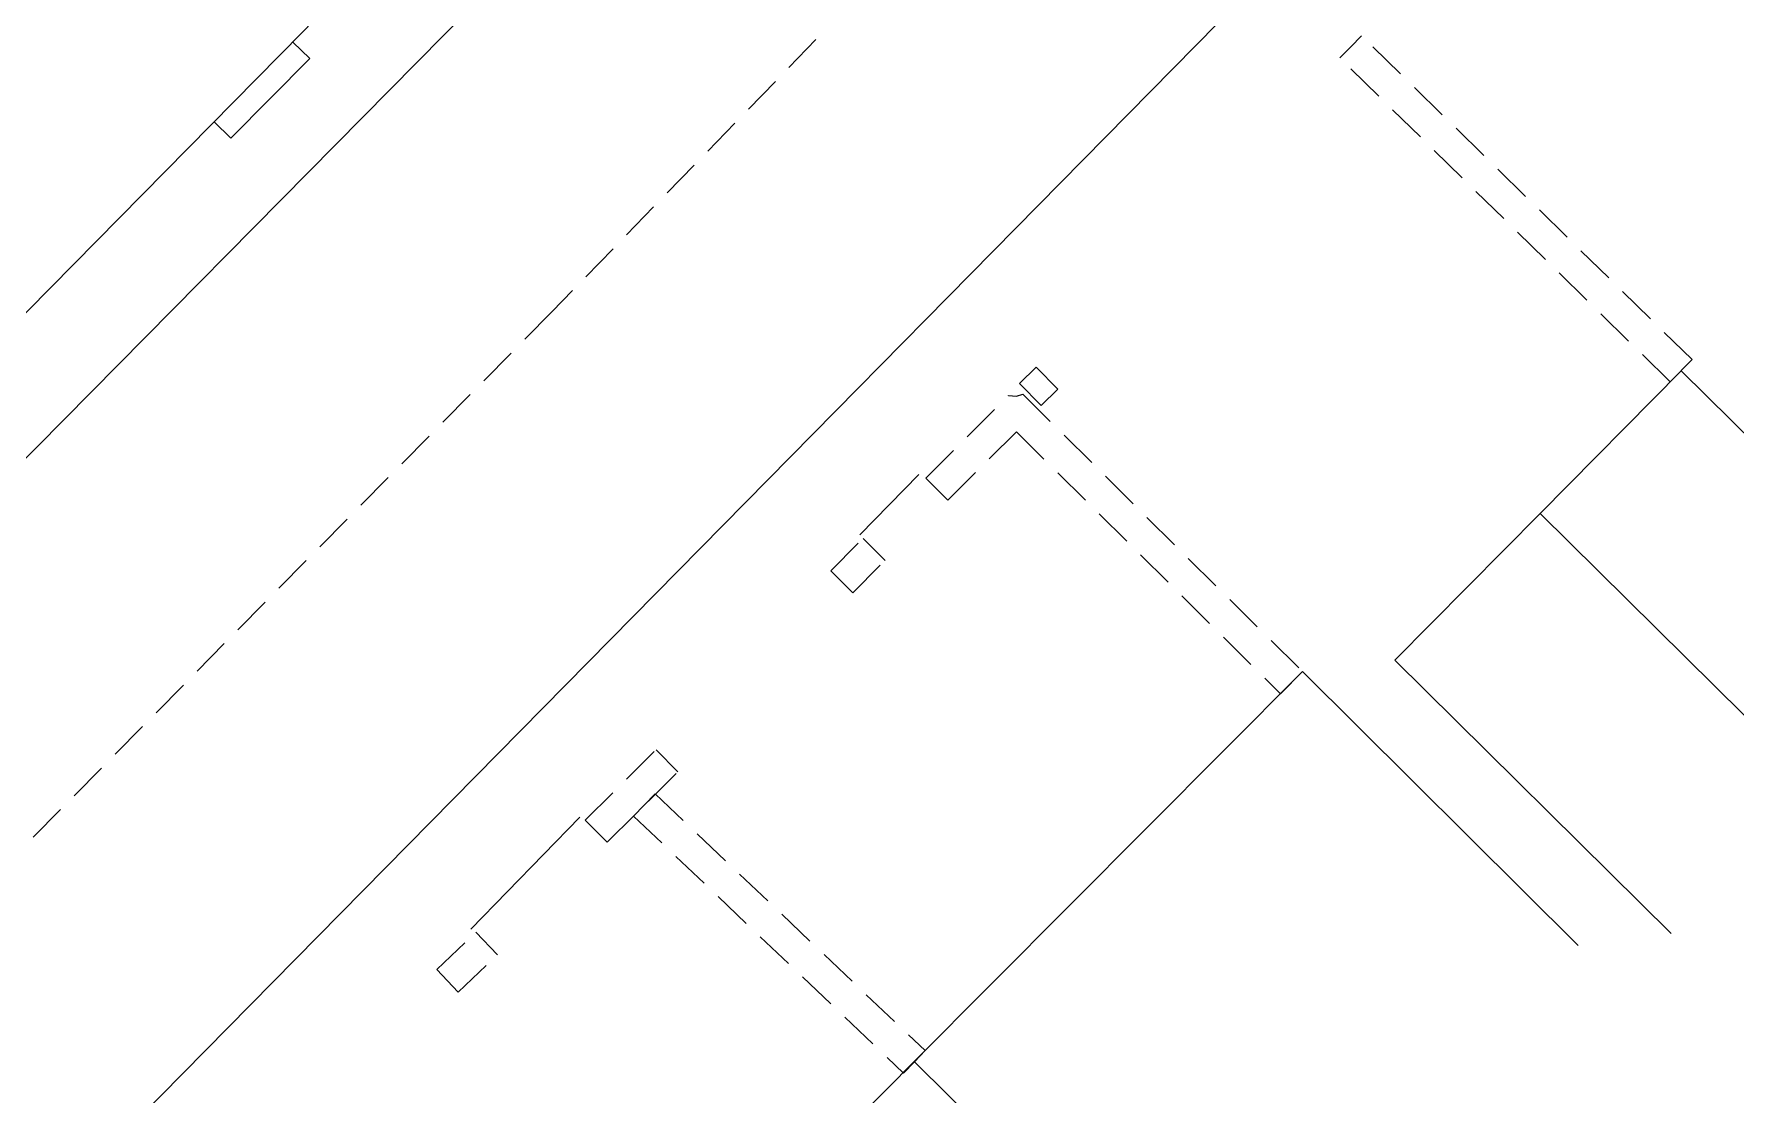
# Model space of a CAD drawing. Header units: millimetres. Extents: x 133000 to 134000, y 143000 to 144000.
# Drawn here: x 133299.06 to 133320.94, y 143746.61 to 143760.26 of the extents above; entities that cross this region are included whole.
import ezdxf

# ---------------------------------------------------------------- set-up
doc = ezdxf.new("R2010")
doc.units = ezdxf.units.MM
doc.linetypes.add('DASHED', pattern=[0.75, 0.5, -0.25])
for name, color, linetype in [('W0001', 6, 'DASHED'), ('W0008', 7, 'CONTINUOUS'), ('W0100', 7, 'CONTINUOUS'), ('W0105', 7, 'CONTINUOUS'), ('W0112', 1, 'DASHED'), ('W1102', 7, 'CONTINUOUS')]:
    doc.layers.add(name, color=color, linetype=linetype)

msp = doc.modelspace()

# ---------------------------------------------------------------- linework, layer by layer
at = {"layer": 'W0001'}
msp.add_lwpolyline([(133389.322, 143888.003), (133383.15, 143882.026), (133378.674, 143875.413), (133369.116, 143863.47), (133365.053, 143857.63), (133361.076, 143851.038), (133358.18, 143846.159), (133351.298, 143834.346), (133344.542, 143822.232), (133338.082, 143810.222), (133331.396, 143797.477), (133320.876, 143777.398), (133316.262, 143768.869), (133313.292, 143764.498), (133305.722, 143756.688), (133295.024, 143745.842), (133282.753, 143733.479)], dxfattribs=at)
at = {"layer": 'W0008'}
for points in [[(133343.336, 143827.729), (133340.281, 143821.93), (133337.123, 143815.95), (133333.688, 143809.472), (133330.02, 143802.603), (133326.133, 143794.992), (133324.229, 143791.335), (133322.313, 143787.684), (133320.03, 143783.303), (133317.085, 143777.691), (133314.843, 143773.42), (133313.182, 143770.585), (133312.098, 143768.853), (133311.474, 143767.922), (133310.477, 143766.647), (133308.869, 143764.846), (133293.861, 143749.642), (133289.975, 143745.731), (133286.355, 143742.123), (133283.323, 143739.044), (133280.205, 143735.89)], [(133343.576, 143813.071), (133340.673, 143807.567), (133338.368, 143803.159), (133336.479, 143799.484), (133331.006, 143789.12), (133325.323, 143778.341), (133321.957, 143771.959), (133319.532, 143767.464), (133317.992, 143764.944), (133316.92, 143763.282), (133316.66, 143762.981), (133315.442, 143761.585), (133294.028, 143739.836), (133289.505, 143735.282), (133285.301, 143731.068)]]:
    msp.add_lwpolyline(points, dxfattribs=at)
at = {"layer": 'W0100'}
for points in [[(133314.148, 143788.711), (133318.757, 143786.773), (133316.634, 143781.724), (133314.574, 143776.689), (133312.372, 143771.859), (133309.465, 143767.519), (133309.456, 143767.51), (133306.119, 143764.012), (133302.513, 143760.282), (133298.095, 143755.804), (133293.575, 143751.219), (133290.739, 143748.365), (133286.756, 143744.335), (133283.87, 143741.622), (133280.313, 143738.115)], [(133320.113, 143748.688), (133316.559, 143752.205), (133318.425, 143754.091), (133320.238, 143755.926), (133323.796, 143752.413)], [(133305.429, 143742.026), (133310.379, 143747.039), (133315.371, 143752.058), (133318.916, 143748.532), (133318.916, 143748.532), (133318.916, 143748.532), (133318.916, 143748.532), (133318.916, 143748.532), (133318.916, 143748.532), (133318.916, 143748.532), (133318.916, 143748.532), (133318.916, 143748.532), (133318.916, 143748.532), (133318.916, 143748.532), (133318.916, 143748.532), (133318.916, 143748.532), (133318.916, 143748.532), (133318.916, 143748.532), (133318.916, 143748.532), (133318.916, 143748.532), (133318.916, 143748.532), (133318.916, 143748.532), (133318.916, 143748.532), (133318.916, 143748.532), (133318.916, 143748.532), (133318.916, 143748.532), (133318.916, 143748.532), (133318.916, 143748.532), (133318.916, 143748.532), (133318.916, 143748.532), (133318.916, 143748.532), (133318.916, 143748.532), (133318.916, 143748.532), (133318.916, 143748.532), (133318.916, 143748.532), (133318.916, 143748.532), (133318.916, 143748.532), (133318.916, 143748.532), (133318.916, 143748.532), (133318.916, 143748.532), (133318.916, 143748.532), (133318.916, 143748.532), (133318.916, 143748.532), (133318.916, 143748.532), (133318.916, 143748.532), (133318.916, 143748.532), (133318.916, 143748.532), (133318.916, 143748.532), (133318.916, 143748.532), (133318.916, 143748.532), (133318.916, 143748.532), (133318.916, 143748.532), (133318.916, 143748.532), (133318.916, 143748.532), (133318.916, 143748.532), (133318.916, 143748.532), (133318.916, 143748.532), (133318.916, 143748.532), (133318.916, 143748.532), (133318.916, 143748.532), (133318.916, 143748.532), (133318.916, 143748.532), (133318.916, 143748.532), (133318.916, 143748.532), (133318.916, 143748.532), (133318.916, 143748.532), (133318.916, 143748.532), (133318.916, 143748.532), (133318.916, 143748.532), (133318.916, 143748.532), (133318.916, 143748.532), (133318.916, 143748.532), (133318.916, 143748.532), (133318.916, 143748.532), (133318.916, 143748.532), (133318.916, 143748.532), (133318.916, 143748.532), (133318.916, 143748.532), (133318.916, 143748.532), (133318.916, 143748.532), (133318.916, 143748.532), (133318.916, 143748.532), (133318.916, 143748.532), (133318.916, 143748.532), (133318.916, 143748.532), (133318.916, 143748.532), (133318.916, 143748.532), (133318.916, 143748.532), (133318.916, 143748.532), (133318.916, 143748.532), (133318.916, 143748.532), (133318.916, 143748.532), (133318.916, 143748.532), (133318.916, 143748.532), (133318.916, 143748.532), (133318.916, 143748.532), (133318.916, 143748.532), (133318.916, 143748.532), (133318.916, 143748.532), (133318.916, 143748.532), (133318.916, 143748.532), (133318.916, 143748.532), (133318.916, 143748.532), (133318.916, 143748.532), (133318.916, 143748.532), (133318.916, 143748.532), (133318.916, 143748.532), (133318.916, 143748.532), (133318.916, 143748.532), (133318.916, 143748.532), (133318.916, 143748.532), (133318.916, 143748.532), (133318.916, 143748.532), (133318.916, 143748.532)]]:
    msp.add_lwpolyline(points, dxfattribs=at)
at = {"layer": 'W0105'}
for p, q in [((133302.389, 143760.157), (133302.606, 143759.943)), ((133302.606, 143759.943), (133301.593, 143758.919)), ((133301.378, 143759.131), (133301.593, 143758.919)), ((133309.679, 143753.817), (133310.438, 143754.591)), ((133304.678, 143748.741), (133306.081, 143750.182))]:
    msp.add_line(p, q, dxfattribs=at)
at = {"layer": 'W0112'}
for points in [[(133320.38, 143756.071), (133316.131, 143760.238), (133315.991, 143760.095), (133315.991, 143760.095), (133315.991, 143760.095), (133315.991, 143760.095), (133315.991, 143760.095), (133315.991, 143760.095), (133315.991, 143760.095), (133315.991, 143760.095), (133315.991, 143760.095), (133315.991, 143760.095), (133315.991, 143760.095), (133315.991, 143760.095), (133315.991, 143760.095), (133315.991, 143760.095), (133315.991, 143760.095), (133315.991, 143760.095), (133315.991, 143760.095), (133315.991, 143760.095), (133315.991, 143760.095), (133315.991, 143760.095), (133315.991, 143760.095), (133315.991, 143760.095), (133315.991, 143760.095), (133315.991, 143760.095), (133315.991, 143760.095), (133315.991, 143760.095), (133315.991, 143760.095), (133315.991, 143760.095), (133315.991, 143760.095), (133315.991, 143760.095), (133315.991, 143760.095), (133315.991, 143760.095), (133315.991, 143760.095), (133315.991, 143760.095), (133315.991, 143760.095), (133315.991, 143760.095), (133315.991, 143760.095), (133315.991, 143760.095), (133315.991, 143760.095), (133315.991, 143760.095), (133315.991, 143760.095), (133315.991, 143760.095), (133315.991, 143760.095), (133315.991, 143760.095), (133315.991, 143760.095), (133315.991, 143760.095), (133315.991, 143760.095), (133315.991, 143760.095), (133315.991, 143760.095), (133315.991, 143760.095), (133315.991, 143760.095), (133315.991, 143760.095), (133315.991, 143760.095), (133315.991, 143760.095), (133315.991, 143760.095), (133315.991, 143760.095), (133315.991, 143760.095), (133315.991, 143760.095), (133315.991, 143760.095), (133315.991, 143760.095), (133315.991, 143760.095), (133315.991, 143760.095), (133315.991, 143760.095), (133315.991, 143760.095), (133315.991, 143760.095), (133315.991, 143760.095), (133315.991, 143760.095), (133315.991, 143760.095), (133315.991, 143760.095), (133315.991, 143760.095), (133315.991, 143760.095), (133315.991, 143760.095), (133315.991, 143760.095), (133315.991, 143760.095), (133315.991, 143760.095), (133315.991, 143760.095), (133315.991, 143760.095), (133315.991, 143760.095), (133315.991, 143760.095), (133315.991, 143760.095), (133315.991, 143760.095), (133315.991, 143760.095), (133315.991, 143760.095), (133315.991, 143760.095), (133315.991, 143760.095), (133315.991, 143760.095), (133315.991, 143760.095), (133315.991, 143760.095), (133315.991, 143760.095), (133315.991, 143760.095), (133315.991, 143760.095), (133315.991, 143760.095), (133315.991, 143760.095), (133315.991, 143760.095), (133315.991, 143760.095), (133315.991, 143760.095), (133315.991, 143760.095), (133315.991, 143760.095), (133315.991, 143760.095), (133315.991, 143760.095), (133315.991, 143760.095), (133315.991, 143760.095), (133315.991, 143760.095), (133315.991, 143760.095), (133315.991, 143760.095), (133315.991, 143760.095), (133315.991, 143760.095), (133315.991, 143760.095), (133315.991, 143760.095), (133315.991, 143760.095), (133315.991, 143760.095), (133315.991, 143760.095), (133315.991, 143760.095), (133315.991, 143760.095), (133315.991, 143760.095), (133315.991, 143760.095), (133315.991, 143760.095), (133315.991, 143760.095)], [(133320.38, 143756.071), (133320.1, 143755.785), (133315.851, 143759.952), (133315.991, 143760.095), (133315.991, 143760.095), (133315.991, 143760.095), (133315.991, 143760.095), (133315.991, 143760.095), (133315.991, 143760.095), (133315.991, 143760.095), (133315.991, 143760.095), (133315.991, 143760.095), (133315.991, 143760.095), (133315.991, 143760.095), (133315.991, 143760.095), (133315.991, 143760.095), (133315.991, 143760.095), (133315.991, 143760.095), (133315.991, 143760.095), (133315.991, 143760.095), (133315.991, 143760.095), (133315.991, 143760.095), (133315.991, 143760.095), (133315.991, 143760.095), (133315.991, 143760.095), (133315.991, 143760.095), (133315.991, 143760.095), (133315.991, 143760.095), (133315.991, 143760.095), (133315.991, 143760.095), (133315.991, 143760.095), (133315.991, 143760.095), (133315.991, 143760.095), (133315.991, 143760.095), (133315.991, 143760.095), (133315.991, 143760.095), (133315.991, 143760.095), (133315.991, 143760.095), (133315.991, 143760.095), (133315.991, 143760.095), (133315.991, 143760.095), (133315.991, 143760.095), (133315.991, 143760.095), (133315.991, 143760.095), (133315.991, 143760.095), (133315.991, 143760.095), (133315.991, 143760.095), (133315.991, 143760.095), (133315.991, 143760.095), (133315.991, 143760.095), (133315.991, 143760.095), (133315.991, 143760.095), (133315.991, 143760.095), (133315.991, 143760.095), (133315.991, 143760.095), (133315.991, 143760.095), (133315.991, 143760.095), (133315.991, 143760.095), (133315.991, 143760.095), (133315.991, 143760.095), (133315.991, 143760.095), (133315.991, 143760.095), (133315.991, 143760.095), (133315.991, 143760.095), (133315.991, 143760.095), (133315.991, 143760.095), (133315.991, 143760.095), (133315.991, 143760.095), (133315.991, 143760.095), (133315.991, 143760.095), (133315.991, 143760.095), (133315.991, 143760.095), (133315.991, 143760.095), (133315.991, 143760.095), (133315.991, 143760.095), (133315.991, 143760.095), (133315.991, 143760.095), (133315.991, 143760.095), (133315.991, 143760.095), (133315.991, 143760.095), (133315.991, 143760.095), (133315.991, 143760.095), (133315.991, 143760.095), (133315.991, 143760.095), (133315.991, 143760.095), (133315.991, 143760.095), (133315.991, 143760.095), (133315.991, 143760.095), (133315.991, 143760.095), (133315.991, 143760.095), (133315.991, 143760.095), (133315.991, 143760.095), (133315.991, 143760.095), (133315.991, 143760.095), (133315.991, 143760.095), (133315.991, 143760.095), (133315.991, 143760.095), (133315.991, 143760.095), (133315.991, 143760.095), (133315.991, 143760.095), (133315.991, 143760.095), (133315.991, 143760.095), (133315.991, 143760.095), (133315.991, 143760.095), (133315.991, 143760.095), (133315.991, 143760.095), (133315.991, 143760.095), (133315.991, 143760.095), (133315.991, 143760.095), (133315.991, 143760.095), (133315.991, 143760.095), (133315.991, 143760.095), (133315.991, 143760.095), (133315.991, 143760.095), (133315.991, 143760.095), (133315.991, 143760.095), (133315.991, 143760.095), (133315.991, 143760.095), (133315.991, 143760.095), (133315.991, 143760.095)], [(133311.732, 143755.763), (133312.013, 143755.479), (133312.227, 143755.691), (133311.946, 143755.975), (133311.946, 143755.975), (133311.946, 143755.975), (133311.946, 143755.975), (133311.946, 143755.975), (133311.946, 143755.975), (133311.946, 143755.975), (133311.946, 143755.975), (133311.946, 143755.975), (133311.946, 143755.975), (133311.946, 143755.975), (133311.946, 143755.975), (133311.946, 143755.975), (133311.946, 143755.975), (133311.946, 143755.975), (133311.946, 143755.975), (133311.946, 143755.975), (133311.946, 143755.975), (133311.946, 143755.975), (133311.946, 143755.975), (133311.946, 143755.975), (133311.946, 143755.975), (133311.946, 143755.975), (133311.946, 143755.975), (133311.946, 143755.975), (133311.946, 143755.975), (133311.946, 143755.975), (133311.946, 143755.975), (133311.946, 143755.975), (133311.946, 143755.975), (133311.946, 143755.975), (133311.946, 143755.975), (133311.946, 143755.975), (133311.946, 143755.975), (133311.946, 143755.975), (133311.946, 143755.975), (133311.946, 143755.975), (133311.946, 143755.975), (133311.946, 143755.975), (133311.946, 143755.975), (133311.946, 143755.975), (133311.946, 143755.975), (133311.946, 143755.975), (133311.946, 143755.975), (133311.946, 143755.975), (133311.946, 143755.975), (133311.946, 143755.975), (133311.946, 143755.975), (133311.946, 143755.975), (133311.946, 143755.975), (133311.946, 143755.975), (133311.946, 143755.975), (133311.946, 143755.975), (133311.946, 143755.975), (133311.946, 143755.975), (133311.946, 143755.975), (133311.946, 143755.975), (133311.946, 143755.975), (133311.946, 143755.975), (133311.946, 143755.975), (133311.946, 143755.975), (133311.946, 143755.975), (133311.946, 143755.975), (133311.946, 143755.975), (133311.946, 143755.975), (133311.946, 143755.975), (133311.946, 143755.975), (133311.946, 143755.975), (133311.946, 143755.975), (133311.946, 143755.975), (133311.946, 143755.975), (133311.946, 143755.975), (133311.946, 143755.975), (133311.946, 143755.975), (133311.946, 143755.975), (133311.946, 143755.975), (133311.946, 143755.975), (133311.946, 143755.975), (133311.946, 143755.975), (133311.946, 143755.975), (133311.946, 143755.975), (133311.946, 143755.975), (133311.946, 143755.975), (133311.946, 143755.975), (133311.946, 143755.975), (133311.946, 143755.975), (133311.946, 143755.975), (133311.946, 143755.975), (133311.946, 143755.975), (133311.946, 143755.975), (133311.946, 143755.975), (133311.946, 143755.975), (133311.946, 143755.975), (133311.946, 143755.975), (133311.946, 143755.975), (133311.946, 143755.975), (133311.946, 143755.975), (133311.946, 143755.975), (133311.946, 143755.975), (133311.946, 143755.975), (133311.946, 143755.975), (133311.946, 143755.975), (133311.946, 143755.975), (133311.946, 143755.975), (133311.946, 143755.975), (133311.946, 143755.975), (133311.946, 143755.975), (133311.946, 143755.975), (133311.946, 143755.975), (133311.946, 143755.975), (133311.946, 143755.975), (133311.946, 143755.975), (133311.946, 143755.975), (133311.946, 143755.975), (133311.946, 143755.975), (133311.946, 143755.975), (133311.946, 143755.975)], [(133311.732, 143755.763), (133311.946, 143755.975), (133311.946, 143755.975), (133311.946, 143755.975), (133311.946, 143755.975), (133311.946, 143755.975), (133311.946, 143755.975), (133311.946, 143755.975), (133311.946, 143755.975), (133311.946, 143755.975), (133311.946, 143755.975), (133311.946, 143755.975), (133311.946, 143755.975), (133311.946, 143755.975), (133311.946, 143755.975), (133311.946, 143755.975), (133311.946, 143755.975), (133311.946, 143755.975), (133311.946, 143755.975), (133311.946, 143755.975), (133311.946, 143755.975), (133311.946, 143755.975), (133311.946, 143755.975), (133311.946, 143755.975), (133311.946, 143755.975), (133311.946, 143755.975), (133311.946, 143755.975), (133311.946, 143755.975), (133311.946, 143755.975), (133311.946, 143755.975), (133311.946, 143755.975), (133311.946, 143755.975), (133311.946, 143755.975), (133311.946, 143755.975), (133311.946, 143755.975), (133311.946, 143755.975), (133311.946, 143755.975), (133311.946, 143755.975), (133311.946, 143755.975), (133311.946, 143755.975), (133311.946, 143755.975), (133311.946, 143755.975), (133311.946, 143755.975), (133311.946, 143755.975), (133311.946, 143755.975), (133311.946, 143755.975), (133311.946, 143755.975), (133311.946, 143755.975), (133311.946, 143755.975), (133311.946, 143755.975), (133311.946, 143755.975), (133311.946, 143755.975), (133311.946, 143755.975), (133311.946, 143755.975), (133311.946, 143755.975), (133311.946, 143755.975), (133311.946, 143755.975), (133311.946, 143755.975), (133311.946, 143755.975), (133311.946, 143755.975), (133311.946, 143755.975), (133311.946, 143755.975), (133311.946, 143755.975), (133311.946, 143755.975), (133311.946, 143755.975), (133311.946, 143755.975), (133311.946, 143755.975), (133311.946, 143755.975), (133311.946, 143755.975), (133311.946, 143755.975), (133311.946, 143755.975), (133311.946, 143755.975), (133311.946, 143755.975), (133311.946, 143755.975), (133311.946, 143755.975), (133311.946, 143755.975), (133311.946, 143755.975), (133311.946, 143755.975), (133311.946, 143755.975), (133311.946, 143755.975), (133311.946, 143755.975), (133311.946, 143755.975), (133311.946, 143755.975), (133311.946, 143755.975), (133311.946, 143755.975), (133311.946, 143755.975), (133311.946, 143755.975), (133311.946, 143755.975), (133311.946, 143755.975), (133311.946, 143755.975), (133311.946, 143755.975), (133311.946, 143755.975), (133311.946, 143755.975), (133311.946, 143755.975), (133311.946, 143755.975), (133311.946, 143755.975), (133311.946, 143755.975), (133311.946, 143755.975), (133311.946, 143755.975), (133311.946, 143755.975), (133311.946, 143755.975), (133311.946, 143755.975), (133311.946, 143755.975), (133311.946, 143755.975), (133311.946, 143755.975), (133311.946, 143755.975), (133311.946, 143755.975), (133311.946, 143755.975), (133311.946, 143755.975), (133311.946, 143755.975), (133311.946, 143755.975), (133311.946, 143755.975), (133311.946, 143755.975), (133311.946, 143755.975), (133311.946, 143755.975), (133311.946, 143755.975), (133311.946, 143755.975), (133311.946, 143755.975), (133311.946, 143755.975), (133311.946, 143755.975)], [(133310.529, 143754.546), (133311.591, 143755.608), (133311.695, 143755.601), (133311.774, 143755.626), (133315.371, 143752.056), (133315.371, 143752.056), (133315.371, 143752.056), (133315.371, 143752.056), (133315.371, 143752.056), (133315.371, 143752.056), (133315.371, 143752.056), (133315.371, 143752.056), (133315.371, 143752.056), (133315.371, 143752.056), (133315.371, 143752.056), (133315.371, 143752.056), (133315.371, 143752.056), (133315.371, 143752.056), (133315.371, 143752.056), (133315.371, 143752.056), (133315.371, 143752.056), (133315.371, 143752.056), (133315.371, 143752.056), (133315.371, 143752.056), (133315.371, 143752.056), (133315.371, 143752.056), (133315.371, 143752.056), (133315.371, 143752.056), (133315.371, 143752.056), (133315.371, 143752.056), (133315.371, 143752.056), (133315.371, 143752.056), (133315.371, 143752.056), (133315.371, 143752.056), (133315.371, 143752.056), (133315.371, 143752.056), (133315.371, 143752.056), (133315.371, 143752.056), (133315.371, 143752.056), (133315.371, 143752.056), (133315.371, 143752.056), (133315.371, 143752.056), (133315.371, 143752.056), (133315.371, 143752.056), (133315.371, 143752.056), (133315.371, 143752.056), (133315.371, 143752.056), (133315.371, 143752.056), (133315.371, 143752.056), (133315.371, 143752.056), (133315.371, 143752.056), (133315.371, 143752.056), (133315.371, 143752.056), (133315.371, 143752.056), (133315.371, 143752.056), (133315.371, 143752.056), (133315.371, 143752.056), (133315.371, 143752.056), (133315.371, 143752.056), (133315.371, 143752.056), (133315.371, 143752.056), (133315.371, 143752.056), (133315.371, 143752.056), (133315.371, 143752.056), (133315.371, 143752.056), (133315.371, 143752.056), (133315.371, 143752.056), (133315.371, 143752.056), (133315.371, 143752.056), (133315.371, 143752.056), (133315.371, 143752.056), (133315.371, 143752.056), (133315.371, 143752.056), (133315.371, 143752.056), (133315.371, 143752.056), (133315.371, 143752.056), (133315.371, 143752.056), (133315.371, 143752.056), (133315.371, 143752.056), (133315.371, 143752.056), (133315.371, 143752.056), (133315.371, 143752.056), (133315.371, 143752.056), (133315.371, 143752.056), (133315.371, 143752.056), (133315.371, 143752.056), (133315.371, 143752.056), (133315.371, 143752.056), (133315.371, 143752.056), (133315.371, 143752.056), (133315.371, 143752.056), (133315.371, 143752.056), (133315.371, 143752.056), (133315.371, 143752.056), (133315.371, 143752.056), (133315.371, 143752.056), (133315.371, 143752.056), (133315.371, 143752.056), (133315.371, 143752.056), (133315.371, 143752.056), (133315.371, 143752.056), (133315.371, 143752.056), (133315.371, 143752.056), (133315.371, 143752.056), (133315.371, 143752.056), (133315.371, 143752.056), (133315.371, 143752.056), (133315.371, 143752.056), (133315.371, 143752.056), (133315.371, 143752.056), (133315.371, 143752.056), (133315.371, 143752.056), (133315.371, 143752.056), (133315.371, 143752.056), (133315.371, 143752.056), (133315.371, 143752.056), (133315.371, 143752.056), (133315.371, 143752.056), (133315.371, 143752.056), (133315.371, 143752.056)], [(133310.529, 143754.546), (133310.812, 143754.263), (133311.692, 143755.143), (133315.089, 143751.772), (133315.371, 143752.056), (133315.371, 143752.056), (133315.371, 143752.056), (133315.371, 143752.056), (133315.371, 143752.056), (133315.371, 143752.056), (133315.371, 143752.056), (133315.371, 143752.056), (133315.371, 143752.056), (133315.371, 143752.056), (133315.371, 143752.056), (133315.371, 143752.056), (133315.371, 143752.056), (133315.371, 143752.056), (133315.371, 143752.056), (133315.371, 143752.056), (133315.371, 143752.056), (133315.371, 143752.056), (133315.371, 143752.056), (133315.371, 143752.056), (133315.371, 143752.056), (133315.371, 143752.056), (133315.371, 143752.056), (133315.371, 143752.056), (133315.371, 143752.056), (133315.371, 143752.056), (133315.371, 143752.056), (133315.371, 143752.056), (133315.371, 143752.056), (133315.371, 143752.056), (133315.371, 143752.056), (133315.371, 143752.056), (133315.371, 143752.056), (133315.371, 143752.056), (133315.371, 143752.056), (133315.371, 143752.056), (133315.371, 143752.056), (133315.371, 143752.056), (133315.371, 143752.056), (133315.371, 143752.056), (133315.371, 143752.056), (133315.371, 143752.056), (133315.371, 143752.056), (133315.371, 143752.056), (133315.371, 143752.056), (133315.371, 143752.056), (133315.371, 143752.056), (133315.371, 143752.056), (133315.371, 143752.056), (133315.371, 143752.056), (133315.371, 143752.056), (133315.371, 143752.056), (133315.371, 143752.056), (133315.371, 143752.056), (133315.371, 143752.056), (133315.371, 143752.056), (133315.371, 143752.056), (133315.371, 143752.056), (133315.371, 143752.056), (133315.371, 143752.056), (133315.371, 143752.056), (133315.371, 143752.056), (133315.371, 143752.056), (133315.371, 143752.056), (133315.371, 143752.056), (133315.371, 143752.056), (133315.371, 143752.056), (133315.371, 143752.056), (133315.371, 143752.056), (133315.371, 143752.056), (133315.371, 143752.056), (133315.371, 143752.056), (133315.371, 143752.056), (133315.371, 143752.056), (133315.371, 143752.056), (133315.371, 143752.056), (133315.371, 143752.056), (133315.371, 143752.056), (133315.371, 143752.056), (133315.371, 143752.056), (133315.371, 143752.056), (133315.371, 143752.056), (133315.371, 143752.056), (133315.371, 143752.056), (133315.371, 143752.056), (133315.371, 143752.056), (133315.371, 143752.056), (133315.371, 143752.056), (133315.371, 143752.056), (133315.371, 143752.056), (133315.371, 143752.056), (133315.371, 143752.056), (133315.371, 143752.056), (133315.371, 143752.056), (133315.371, 143752.056), (133315.371, 143752.056), (133315.371, 143752.056), (133315.371, 143752.056), (133315.371, 143752.056), (133315.371, 143752.056), (133315.371, 143752.056), (133315.371, 143752.056), (133315.371, 143752.056), (133315.371, 143752.056), (133315.371, 143752.056), (133315.371, 143752.056), (133315.371, 143752.056), (133315.371, 143752.056), (133315.371, 143752.056), (133315.371, 143752.056), (133315.371, 143752.056), (133315.371, 143752.056), (133315.371, 143752.056), (133315.371, 143752.056), (133315.371, 143752.056), (133315.371, 143752.056)], [(133309.307, 143753.353), (133309.59, 143753.071), (133310.005, 143753.488), (133309.722, 143753.77), (133309.722, 143753.77), (133309.722, 143753.77), (133309.722, 143753.77), (133309.722, 143753.77), (133309.722, 143753.77), (133309.722, 143753.77), (133309.722, 143753.77), (133309.722, 143753.77), (133309.722, 143753.77), (133309.722, 143753.77), (133309.722, 143753.77), (133309.722, 143753.77), (133309.722, 143753.77), (133309.722, 143753.77), (133309.722, 143753.77), (133309.722, 143753.77), (133309.722, 143753.77), (133309.722, 143753.77), (133309.722, 143753.77), (133309.722, 143753.77), (133309.722, 143753.77), (133309.722, 143753.77), (133309.722, 143753.77), (133309.722, 143753.77), (133309.722, 143753.77), (133309.722, 143753.77), (133309.722, 143753.77), (133309.722, 143753.77), (133309.722, 143753.77), (133309.722, 143753.77), (133309.722, 143753.77), (133309.722, 143753.77), (133309.722, 143753.77), (133309.722, 143753.77), (133309.722, 143753.77), (133309.722, 143753.77), (133309.722, 143753.77), (133309.722, 143753.77), (133309.722, 143753.77), (133309.722, 143753.77), (133309.722, 143753.77), (133309.722, 143753.77), (133309.722, 143753.77), (133309.722, 143753.77), (133309.722, 143753.77), (133309.722, 143753.77), (133309.722, 143753.77), (133309.722, 143753.77), (133309.722, 143753.77), (133309.722, 143753.77), (133309.722, 143753.77), (133309.722, 143753.77), (133309.722, 143753.77), (133309.722, 143753.77), (133309.722, 143753.77), (133309.722, 143753.77), (133309.722, 143753.77), (133309.722, 143753.77), (133309.722, 143753.77), (133309.722, 143753.77), (133309.722, 143753.77), (133309.722, 143753.77), (133309.722, 143753.77), (133309.722, 143753.77), (133309.722, 143753.77), (133309.722, 143753.77), (133309.722, 143753.77), (133309.722, 143753.77), (133309.722, 143753.77), (133309.722, 143753.77), (133309.722, 143753.77), (133309.722, 143753.77), (133309.722, 143753.77), (133309.722, 143753.77), (133309.722, 143753.77), (133309.722, 143753.77), (133309.722, 143753.77), (133309.722, 143753.77), (133309.722, 143753.77), (133309.722, 143753.77), (133309.722, 143753.77), (133309.722, 143753.77), (133309.722, 143753.77), (133309.722, 143753.77), (133309.722, 143753.77), (133309.722, 143753.77), (133309.722, 143753.77), (133309.722, 143753.77), (133309.722, 143753.77), (133309.722, 143753.77), (133309.722, 143753.77), (133309.722, 143753.77), (133309.722, 143753.77), (133309.722, 143753.77), (133309.722, 143753.77), (133309.722, 143753.77), (133309.722, 143753.77), (133309.722, 143753.77), (133309.722, 143753.77), (133309.722, 143753.77), (133309.722, 143753.77), (133309.722, 143753.77), (133309.722, 143753.77), (133309.722, 143753.77), (133309.722, 143753.77), (133309.722, 143753.77), (133309.722, 143753.77), (133309.722, 143753.77), (133309.722, 143753.77), (133309.722, 143753.77), (133309.722, 143753.77), (133309.722, 143753.77), (133309.722, 143753.77), (133309.722, 143753.77), (133309.722, 143753.77), (133309.722, 143753.77)], [(133309.307, 143753.353), (133309.722, 143753.77), (133309.722, 143753.77), (133309.722, 143753.77), (133309.722, 143753.77), (133309.722, 143753.77), (133309.722, 143753.77), (133309.722, 143753.77), (133309.722, 143753.77), (133309.722, 143753.77), (133309.722, 143753.77), (133309.722, 143753.77), (133309.722, 143753.77), (133309.722, 143753.77), (133309.722, 143753.77), (133309.722, 143753.77), (133309.722, 143753.77), (133309.722, 143753.77), (133309.722, 143753.77), (133309.722, 143753.77), (133309.722, 143753.77), (133309.722, 143753.77), (133309.722, 143753.77), (133309.722, 143753.77), (133309.722, 143753.77), (133309.722, 143753.77), (133309.722, 143753.77), (133309.722, 143753.77), (133309.722, 143753.77), (133309.722, 143753.77), (133309.722, 143753.77), (133309.722, 143753.77), (133309.722, 143753.77), (133309.722, 143753.77), (133309.722, 143753.77), (133309.722, 143753.77), (133309.722, 143753.77), (133309.722, 143753.77), (133309.722, 143753.77), (133309.722, 143753.77), (133309.722, 143753.77), (133309.722, 143753.77), (133309.722, 143753.77), (133309.722, 143753.77), (133309.722, 143753.77), (133309.722, 143753.77), (133309.722, 143753.77), (133309.722, 143753.77), (133309.722, 143753.77), (133309.722, 143753.77), (133309.722, 143753.77), (133309.722, 143753.77), (133309.722, 143753.77), (133309.722, 143753.77), (133309.722, 143753.77), (133309.722, 143753.77), (133309.722, 143753.77), (133309.722, 143753.77), (133309.722, 143753.77), (133309.722, 143753.77), (133309.722, 143753.77), (133309.722, 143753.77), (133309.722, 143753.77), (133309.722, 143753.77), (133309.722, 143753.77), (133309.722, 143753.77), (133309.722, 143753.77), (133309.722, 143753.77), (133309.722, 143753.77), (133309.722, 143753.77), (133309.722, 143753.77), (133309.722, 143753.77), (133309.722, 143753.77), (133309.722, 143753.77), (133309.722, 143753.77), (133309.722, 143753.77), (133309.722, 143753.77), (133309.722, 143753.77), (133309.722, 143753.77), (133309.722, 143753.77), (133309.722, 143753.77), (133309.722, 143753.77), (133309.722, 143753.77), (133309.722, 143753.77), (133309.722, 143753.77), (133309.722, 143753.77), (133309.722, 143753.77), (133309.722, 143753.77), (133309.722, 143753.77), (133309.722, 143753.77), (133309.722, 143753.77), (133309.722, 143753.77), (133309.722, 143753.77), (133309.722, 143753.77), (133309.722, 143753.77), (133309.722, 143753.77), (133309.722, 143753.77), (133309.722, 143753.77), (133309.722, 143753.77), (133309.722, 143753.77), (133309.722, 143753.77), (133309.722, 143753.77), (133309.722, 143753.77), (133309.722, 143753.77), (133309.722, 143753.77), (133309.722, 143753.77), (133309.722, 143753.77), (133309.722, 143753.77), (133309.722, 143753.77), (133309.722, 143753.77), (133309.722, 143753.77), (133309.722, 143753.77), (133309.722, 143753.77), (133309.722, 143753.77), (133309.722, 143753.77), (133309.722, 143753.77), (133309.722, 143753.77), (133309.722, 143753.77), (133309.722, 143753.77), (133309.722, 143753.77)], [(133306.148, 143750.145), (133306.431, 143749.862), (133307.341, 143750.769), (133307.059, 143751.052), (133307.059, 143751.052), (133307.059, 143751.052), (133307.059, 143751.052), (133307.059, 143751.052), (133307.059, 143751.052), (133307.059, 143751.052), (133307.059, 143751.052), (133307.059, 143751.052), (133307.059, 143751.052), (133307.059, 143751.052), (133307.059, 143751.052), (133307.059, 143751.052), (133307.059, 143751.052), (133307.059, 143751.052), (133307.059, 143751.052), (133307.059, 143751.052), (133307.059, 143751.052), (133307.059, 143751.052), (133307.059, 143751.052), (133307.059, 143751.052), (133307.059, 143751.052), (133307.059, 143751.052), (133307.059, 143751.052), (133307.059, 143751.052), (133307.059, 143751.052), (133307.059, 143751.052), (133307.059, 143751.052), (133307.059, 143751.052), (133307.059, 143751.052), (133307.059, 143751.052), (133307.059, 143751.052), (133307.059, 143751.052), (133307.059, 143751.052), (133307.059, 143751.052), (133307.059, 143751.052), (133307.059, 143751.052), (133307.059, 143751.052), (133307.059, 143751.052), (133307.059, 143751.052), (133307.059, 143751.052), (133307.059, 143751.052), (133307.059, 143751.052), (133307.059, 143751.052), (133307.059, 143751.052), (133307.059, 143751.052), (133307.059, 143751.052), (133307.059, 143751.052), (133307.059, 143751.052), (133307.059, 143751.052), (133307.059, 143751.052), (133307.059, 143751.052), (133307.059, 143751.052), (133307.059, 143751.052), (133307.059, 143751.052), (133307.059, 143751.052), (133307.059, 143751.052), (133307.059, 143751.052), (133307.059, 143751.052), (133307.059, 143751.052), (133307.059, 143751.052), (133307.059, 143751.052), (133307.059, 143751.052), (133307.059, 143751.052), (133307.059, 143751.052), (133307.059, 143751.052), (133307.059, 143751.052), (133307.059, 143751.052), (133307.059, 143751.052), (133307.059, 143751.052), (133307.059, 143751.052), (133307.059, 143751.052), (133307.059, 143751.052), (133307.059, 143751.052), (133307.059, 143751.052), (133307.059, 143751.052), (133307.059, 143751.052), (133307.059, 143751.052), (133307.059, 143751.052), (133307.059, 143751.052), (133307.059, 143751.052), (133307.059, 143751.052), (133307.059, 143751.052), (133307.059, 143751.052), (133307.059, 143751.052), (133307.059, 143751.052), (133307.059, 143751.052), (133307.059, 143751.052), (133307.059, 143751.052), (133307.059, 143751.052), (133307.059, 143751.052), (133307.059, 143751.052), (133307.059, 143751.052), (133307.059, 143751.052), (133307.059, 143751.052), (133307.059, 143751.052), (133307.059, 143751.052), (133307.059, 143751.052), (133307.059, 143751.052), (133307.059, 143751.052), (133307.059, 143751.052), (133307.059, 143751.052), (133307.059, 143751.052), (133307.059, 143751.052), (133307.059, 143751.052), (133307.059, 143751.052), (133307.059, 143751.052), (133307.059, 143751.052), (133307.059, 143751.052), (133307.059, 143751.052), (133307.059, 143751.052), (133307.059, 143751.052), (133307.059, 143751.052), (133307.059, 143751.052), (133307.059, 143751.052), (133307.059, 143751.052), (133307.059, 143751.052)], [(133306.148, 143750.145), (133307.059, 143751.052), (133307.059, 143751.052), (133307.059, 143751.052), (133307.059, 143751.052), (133307.059, 143751.052), (133307.059, 143751.052), (133307.059, 143751.052), (133307.059, 143751.052), (133307.059, 143751.052), (133307.059, 143751.052), (133307.059, 143751.052), (133307.059, 143751.052), (133307.059, 143751.052), (133307.059, 143751.052), (133307.059, 143751.052), (133307.059, 143751.052), (133307.059, 143751.052), (133307.059, 143751.052), (133307.059, 143751.052), (133307.059, 143751.052), (133307.059, 143751.052), (133307.059, 143751.052), (133307.059, 143751.052), (133307.059, 143751.052), (133307.059, 143751.052), (133307.059, 143751.052), (133307.059, 143751.052), (133307.059, 143751.052), (133307.059, 143751.052), (133307.059, 143751.052), (133307.059, 143751.052), (133307.059, 143751.052), (133307.059, 143751.052), (133307.059, 143751.052), (133307.059, 143751.052), (133307.059, 143751.052), (133307.059, 143751.052), (133307.059, 143751.052), (133307.059, 143751.052), (133307.059, 143751.052), (133307.059, 143751.052), (133307.059, 143751.052), (133307.059, 143751.052), (133307.059, 143751.052), (133307.059, 143751.052), (133307.059, 143751.052), (133307.059, 143751.052), (133307.059, 143751.052), (133307.059, 143751.052), (133307.059, 143751.052), (133307.059, 143751.052), (133307.059, 143751.052), (133307.059, 143751.052), (133307.059, 143751.052), (133307.059, 143751.052), (133307.059, 143751.052), (133307.059, 143751.052), (133307.059, 143751.052), (133307.059, 143751.052), (133307.059, 143751.052), (133307.059, 143751.052), (133307.059, 143751.052), (133307.059, 143751.052), (133307.059, 143751.052), (133307.059, 143751.052), (133307.059, 143751.052), (133307.059, 143751.052), (133307.059, 143751.052), (133307.059, 143751.052), (133307.059, 143751.052), (133307.059, 143751.052), (133307.059, 143751.052), (133307.059, 143751.052), (133307.059, 143751.052), (133307.059, 143751.052), (133307.059, 143751.052), (133307.059, 143751.052), (133307.059, 143751.052), (133307.059, 143751.052), (133307.059, 143751.052), (133307.059, 143751.052), (133307.059, 143751.052), (133307.059, 143751.052), (133307.059, 143751.052), (133307.059, 143751.052), (133307.059, 143751.052), (133307.059, 143751.052), (133307.059, 143751.052), (133307.059, 143751.052), (133307.059, 143751.052), (133307.059, 143751.052), (133307.059, 143751.052), (133307.059, 143751.052), (133307.059, 143751.052), (133307.059, 143751.052), (133307.059, 143751.052), (133307.059, 143751.052), (133307.059, 143751.052), (133307.059, 143751.052), (133307.059, 143751.052), (133307.059, 143751.052), (133307.059, 143751.052), (133307.059, 143751.052), (133307.059, 143751.052), (133307.059, 143751.052), (133307.059, 143751.052), (133307.059, 143751.052), (133307.059, 143751.052), (133307.059, 143751.052), (133307.059, 143751.052), (133307.059, 143751.052), (133307.059, 143751.052), (133307.059, 143751.052), (133307.059, 143751.052), (133307.059, 143751.052), (133307.059, 143751.052), (133307.059, 143751.052), (133307.059, 143751.052), (133307.059, 143751.052)], [(133306.771, 143750.197), (133307.047, 143750.486), (133310.519, 143747.18), (133310.381, 143747.035), (133310.381, 143747.035), (133310.381, 143747.035), (133310.381, 143747.035), (133310.381, 143747.035), (133310.381, 143747.035), (133310.381, 143747.035), (133310.381, 143747.035), (133310.381, 143747.035), (133310.381, 143747.035), (133310.381, 143747.035), (133310.381, 143747.035), (133310.381, 143747.035), (133310.381, 143747.035), (133310.381, 143747.035), (133310.381, 143747.035), (133310.381, 143747.035), (133310.381, 143747.035), (133310.381, 143747.035), (133310.381, 143747.035), (133310.381, 143747.035), (133310.381, 143747.035), (133310.381, 143747.035), (133310.381, 143747.035), (133310.381, 143747.035), (133310.381, 143747.035), (133310.381, 143747.035), (133310.381, 143747.035), (133310.381, 143747.035), (133310.381, 143747.035), (133310.381, 143747.035), (133310.381, 143747.035), (133310.381, 143747.035), (133310.381, 143747.035), (133310.381, 143747.035), (133310.381, 143747.035), (133310.381, 143747.035), (133310.381, 143747.035), (133310.381, 143747.035), (133310.381, 143747.035), (133310.381, 143747.035), (133310.381, 143747.035), (133310.381, 143747.035), (133310.381, 143747.035), (133310.381, 143747.035), (133310.381, 143747.035), (133310.381, 143747.035), (133310.381, 143747.035), (133310.381, 143747.035), (133310.381, 143747.035), (133310.381, 143747.035), (133310.381, 143747.035), (133310.381, 143747.035), (133310.381, 143747.035), (133310.381, 143747.035), (133310.381, 143747.035), (133310.381, 143747.035), (133310.381, 143747.035), (133310.381, 143747.035), (133310.381, 143747.035), (133310.381, 143747.035), (133310.381, 143747.035), (133310.381, 143747.035), (133310.381, 143747.035), (133310.381, 143747.035), (133310.381, 143747.035), (133310.381, 143747.035), (133310.381, 143747.035), (133310.381, 143747.035), (133310.381, 143747.035), (133310.381, 143747.035), (133310.381, 143747.035), (133310.381, 143747.035), (133310.381, 143747.035), (133310.381, 143747.035), (133310.381, 143747.035), (133310.381, 143747.035), (133310.381, 143747.035), (133310.381, 143747.035), (133310.381, 143747.035), (133310.381, 143747.035), (133310.381, 143747.035), (133310.381, 143747.035), (133310.381, 143747.035), (133310.381, 143747.035), (133310.381, 143747.035), (133310.381, 143747.035), (133310.381, 143747.035), (133310.381, 143747.035), (133310.381, 143747.035), (133310.381, 143747.035), (133310.381, 143747.035), (133310.381, 143747.035), (133310.381, 143747.035), (133310.381, 143747.035), (133310.381, 143747.035), (133310.381, 143747.035), (133310.381, 143747.035), (133310.381, 143747.035), (133310.381, 143747.035), (133310.381, 143747.035), (133310.381, 143747.035), (133310.381, 143747.035), (133310.381, 143747.035), (133310.381, 143747.035), (133310.381, 143747.035), (133310.381, 143747.035), (133310.381, 143747.035), (133310.381, 143747.035), (133310.381, 143747.035), (133310.381, 143747.035), (133310.381, 143747.035), (133310.381, 143747.035), (133310.381, 143747.035), (133310.381, 143747.035), (133310.381, 143747.035), (133310.381, 143747.035)], [(133306.771, 143750.197), (133310.243, 143746.89), (133310.381, 143747.035), (133310.381, 143747.035), (133310.381, 143747.035), (133310.381, 143747.035), (133310.381, 143747.035), (133310.381, 143747.035), (133310.381, 143747.035), (133310.381, 143747.035), (133310.381, 143747.035), (133310.381, 143747.035), (133310.381, 143747.035), (133310.381, 143747.035), (133310.381, 143747.035), (133310.381, 143747.035), (133310.381, 143747.035), (133310.381, 143747.035), (133310.381, 143747.035), (133310.381, 143747.035), (133310.381, 143747.035), (133310.381, 143747.035), (133310.381, 143747.035), (133310.381, 143747.035), (133310.381, 143747.035), (133310.381, 143747.035), (133310.381, 143747.035), (133310.381, 143747.035), (133310.381, 143747.035), (133310.381, 143747.035), (133310.381, 143747.035), (133310.381, 143747.035), (133310.381, 143747.035), (133310.381, 143747.035), (133310.381, 143747.035), (133310.381, 143747.035), (133310.381, 143747.035), (133310.381, 143747.035), (133310.381, 143747.035), (133310.381, 143747.035), (133310.381, 143747.035), (133310.381, 143747.035), (133310.381, 143747.035), (133310.381, 143747.035), (133310.381, 143747.035), (133310.381, 143747.035), (133310.381, 143747.035), (133310.381, 143747.035), (133310.381, 143747.035), (133310.381, 143747.035), (133310.381, 143747.035), (133310.381, 143747.035), (133310.381, 143747.035), (133310.381, 143747.035), (133310.381, 143747.035), (133310.381, 143747.035), (133310.381, 143747.035), (133310.381, 143747.035), (133310.381, 143747.035), (133310.381, 143747.035), (133310.381, 143747.035), (133310.381, 143747.035), (133310.381, 143747.035), (133310.381, 143747.035), (133310.381, 143747.035), (133310.381, 143747.035), (133310.381, 143747.035), (133310.381, 143747.035), (133310.381, 143747.035), (133310.381, 143747.035), (133310.381, 143747.035), (133310.381, 143747.035), (133310.381, 143747.035), (133310.381, 143747.035), (133310.381, 143747.035), (133310.381, 143747.035), (133310.381, 143747.035), (133310.381, 143747.035), (133310.381, 143747.035), (133310.381, 143747.035), (133310.381, 143747.035), (133310.381, 143747.035), (133310.381, 143747.035), (133310.381, 143747.035), (133310.381, 143747.035), (133310.381, 143747.035), (133310.381, 143747.035), (133310.381, 143747.035), (133310.381, 143747.035), (133310.381, 143747.035), (133310.381, 143747.035), (133310.381, 143747.035), (133310.381, 143747.035), (133310.381, 143747.035), (133310.381, 143747.035), (133310.381, 143747.035), (133310.381, 143747.035), (133310.381, 143747.035), (133310.381, 143747.035), (133310.381, 143747.035), (133310.381, 143747.035), (133310.381, 143747.035), (133310.381, 143747.035), (133310.381, 143747.035), (133310.381, 143747.035), (133310.381, 143747.035), (133310.381, 143747.035), (133310.381, 143747.035), (133310.381, 143747.035), (133310.381, 143747.035), (133310.381, 143747.035), (133310.381, 143747.035), (133310.381, 143747.035), (133310.381, 143747.035), (133310.381, 143747.035), (133310.381, 143747.035), (133310.381, 143747.035), (133310.381, 143747.035), (133310.381, 143747.035), (133310.381, 143747.035)], [(133304.239, 143748.222), (133304.515, 143747.932), (133305.019, 143748.413), (133304.743, 143748.703), (133304.743, 143748.703), (133304.743, 143748.703), (133304.743, 143748.703), (133304.743, 143748.703), (133304.743, 143748.703), (133304.743, 143748.703), (133304.743, 143748.703), (133304.743, 143748.703), (133304.743, 143748.703), (133304.743, 143748.703), (133304.743, 143748.703), (133304.743, 143748.703), (133304.743, 143748.703), (133304.743, 143748.703), (133304.743, 143748.703), (133304.743, 143748.703), (133304.743, 143748.703), (133304.743, 143748.703), (133304.743, 143748.703), (133304.743, 143748.703), (133304.743, 143748.703), (133304.743, 143748.703), (133304.743, 143748.703), (133304.743, 143748.703), (133304.743, 143748.703), (133304.743, 143748.703), (133304.743, 143748.703), (133304.743, 143748.703), (133304.743, 143748.703), (133304.743, 143748.703), (133304.743, 143748.703), (133304.743, 143748.703), (133304.743, 143748.703), (133304.743, 143748.703), (133304.743, 143748.703), (133304.743, 143748.703), (133304.743, 143748.703), (133304.743, 143748.703), (133304.743, 143748.703), (133304.743, 143748.703), (133304.743, 143748.703), (133304.743, 143748.703), (133304.743, 143748.703), (133304.743, 143748.703), (133304.743, 143748.703), (133304.743, 143748.703), (133304.743, 143748.703), (133304.743, 143748.703), (133304.743, 143748.703), (133304.743, 143748.703), (133304.743, 143748.703), (133304.743, 143748.703), (133304.743, 143748.703), (133304.743, 143748.703), (133304.743, 143748.703), (133304.743, 143748.703), (133304.743, 143748.703), (133304.743, 143748.703), (133304.743, 143748.703), (133304.743, 143748.703), (133304.743, 143748.703), (133304.743, 143748.703), (133304.743, 143748.703), (133304.743, 143748.703), (133304.743, 143748.703), (133304.743, 143748.703), (133304.743, 143748.703), (133304.743, 143748.703), (133304.743, 143748.703), (133304.743, 143748.703), (133304.743, 143748.703), (133304.743, 143748.703), (133304.743, 143748.703), (133304.743, 143748.703), (133304.743, 143748.703), (133304.743, 143748.703), (133304.743, 143748.703), (133304.743, 143748.703), (133304.743, 143748.703), (133304.743, 143748.703), (133304.743, 143748.703), (133304.743, 143748.703), (133304.743, 143748.703), (133304.743, 143748.703), (133304.743, 143748.703), (133304.743, 143748.703), (133304.743, 143748.703), (133304.743, 143748.703), (133304.743, 143748.703), (133304.743, 143748.703), (133304.743, 143748.703), (133304.743, 143748.703), (133304.743, 143748.703), (133304.743, 143748.703), (133304.743, 143748.703), (133304.743, 143748.703), (133304.743, 143748.703), (133304.743, 143748.703), (133304.743, 143748.703), (133304.743, 143748.703), (133304.743, 143748.703), (133304.743, 143748.703), (133304.743, 143748.703), (133304.743, 143748.703), (133304.743, 143748.703), (133304.743, 143748.703), (133304.743, 143748.703), (133304.743, 143748.703), (133304.743, 143748.703), (133304.743, 143748.703), (133304.743, 143748.703), (133304.743, 143748.703), (133304.743, 143748.703), (133304.743, 143748.703), (133304.743, 143748.703), (133304.743, 143748.703)], [(133304.239, 143748.222), (133304.743, 143748.703), (133304.743, 143748.703), (133304.743, 143748.703), (133304.743, 143748.703), (133304.743, 143748.703), (133304.743, 143748.703), (133304.743, 143748.703), (133304.743, 143748.703), (133304.743, 143748.703), (133304.743, 143748.703), (133304.743, 143748.703), (133304.743, 143748.703), (133304.743, 143748.703), (133304.743, 143748.703), (133304.743, 143748.703), (133304.743, 143748.703), (133304.743, 143748.703), (133304.743, 143748.703), (133304.743, 143748.703), (133304.743, 143748.703), (133304.743, 143748.703), (133304.743, 143748.703), (133304.743, 143748.703), (133304.743, 143748.703), (133304.743, 143748.703), (133304.743, 143748.703), (133304.743, 143748.703), (133304.743, 143748.703), (133304.743, 143748.703), (133304.743, 143748.703), (133304.743, 143748.703), (133304.743, 143748.703), (133304.743, 143748.703), (133304.743, 143748.703), (133304.743, 143748.703), (133304.743, 143748.703), (133304.743, 143748.703), (133304.743, 143748.703), (133304.743, 143748.703), (133304.743, 143748.703), (133304.743, 143748.703), (133304.743, 143748.703), (133304.743, 143748.703), (133304.743, 143748.703), (133304.743, 143748.703), (133304.743, 143748.703), (133304.743, 143748.703), (133304.743, 143748.703), (133304.743, 143748.703), (133304.743, 143748.703), (133304.743, 143748.703), (133304.743, 143748.703), (133304.743, 143748.703), (133304.743, 143748.703), (133304.743, 143748.703), (133304.743, 143748.703), (133304.743, 143748.703), (133304.743, 143748.703), (133304.743, 143748.703), (133304.743, 143748.703), (133304.743, 143748.703), (133304.743, 143748.703), (133304.743, 143748.703), (133304.743, 143748.703), (133304.743, 143748.703), (133304.743, 143748.703), (133304.743, 143748.703), (133304.743, 143748.703), (133304.743, 143748.703), (133304.743, 143748.703), (133304.743, 143748.703), (133304.743, 143748.703), (133304.743, 143748.703), (133304.743, 143748.703), (133304.743, 143748.703), (133304.743, 143748.703), (133304.743, 143748.703), (133304.743, 143748.703), (133304.743, 143748.703), (133304.743, 143748.703), (133304.743, 143748.703), (133304.743, 143748.703), (133304.743, 143748.703), (133304.743, 143748.703), (133304.743, 143748.703), (133304.743, 143748.703), (133304.743, 143748.703), (133304.743, 143748.703), (133304.743, 143748.703), (133304.743, 143748.703), (133304.743, 143748.703), (133304.743, 143748.703), (133304.743, 143748.703), (133304.743, 143748.703), (133304.743, 143748.703), (133304.743, 143748.703), (133304.743, 143748.703), (133304.743, 143748.703), (133304.743, 143748.703), (133304.743, 143748.703), (133304.743, 143748.703), (133304.743, 143748.703), (133304.743, 143748.703), (133304.743, 143748.703), (133304.743, 143748.703), (133304.743, 143748.703), (133304.743, 143748.703), (133304.743, 143748.703), (133304.743, 143748.703), (133304.743, 143748.703), (133304.743, 143748.703), (133304.743, 143748.703), (133304.743, 143748.703), (133304.743, 143748.703), (133304.743, 143748.703), (133304.743, 143748.703), (133304.743, 143748.703), (133304.743, 143748.703), (133304.743, 143748.703)]]:
    msp.add_lwpolyline(points, dxfattribs=at)
at = {"layer": 'W1102'}
for p, q in [((133318.425, 143754.091), (133325.533, 143747.056)), ((133310.379, 143747.039), (133317.495, 143740.014))]:
    msp.add_line(p, q, dxfattribs=at)

doc.saveas('drawing.dxf')
